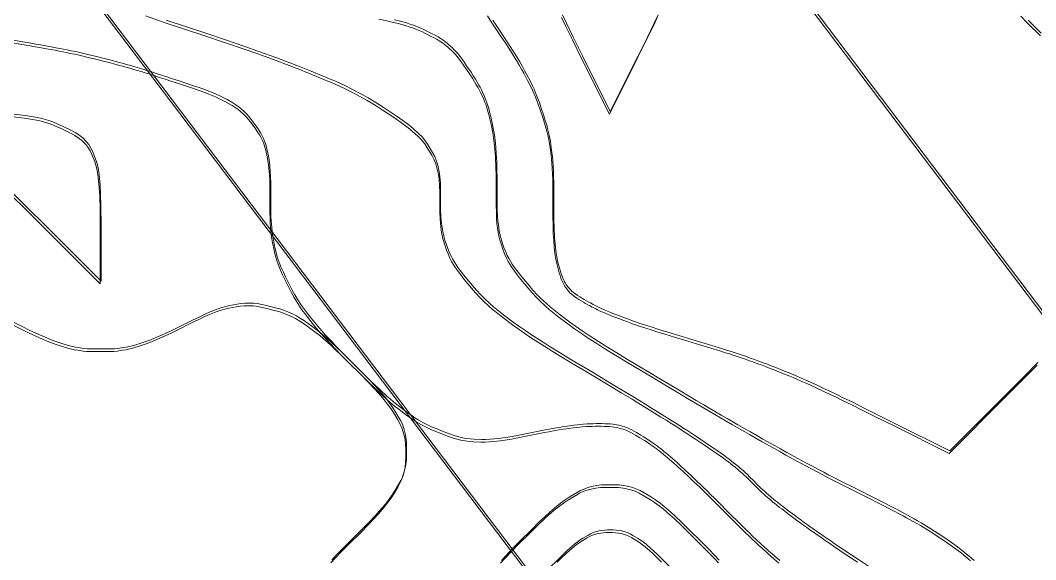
# Model space of a CAD drawing. Header units: metres. Extents: x -1097 to 1588, y -673 to 884.
# Drawn here: x 542.5 to 721.9, y 620.2 to 715.5 of the extents above; entities that cross this region are included whole.
import ezdxf

# ---------------------------------------------------------------- set-up
doc = ezdxf.new("R2010")
doc.units = ezdxf.units.M
doc.layers.add('TERRENO', color=188, linetype='Continuous', lineweight=0, plot=False)
doc.layers.add('VISTA LEJOS', color=7, linetype='Continuous', lineweight=0, plot=False)

msp = doc.modelspace()

# ---------------------------------------------------------------- linework, layer by layer
at = {"layer": 'TERRENO'}
for points in [[(564.58, 716.28), (568.07, 715.1), (575.06, 712.77), (578.55, 711.6), (582.01, 710.42), (584.28, 709.62), (587.65, 708.41), (589.49, 707.73), (591.65, 706.9), (593.41, 706.19), (596.52, 704.89), (598.1, 704.21), (599.75, 703.46), (600.9, 702.89), (602.71, 701.94), (603.78, 701.35), (605.16, 700.51), (606.4, 699.71), (608.73, 698.16), (609.88, 697.36), (611.01, 696.53), (611.73, 695.93), (612.76, 694.98), (613.31, 694.42), (613.92, 693.67), (614.38, 692.99), (615.15, 691.69), (615.53, 690.98), (615.87, 690.14), (616.08, 689.46), (616.34, 688.25), (616.45, 687.46), (616.54, 686.27), (616.57, 685.1), (616.57, 682.77), (616.58, 681.6), (616.63, 680.42), (616.69, 679.62), (616.84, 678.41), (616.95, 677.73), (617.14, 676.9), (617.35, 676.18), (617.78, 674.89), (618.04, 674.21), (618.37, 673.46), (618.68, 672.89), (619.25, 671.94), (619.65, 671.35), (620.28, 670.51), (620.92, 669.71), (622.21, 668.16), (622.9, 667.36), (623.67, 666.53), (624.26, 665.93), (625.27, 664.98), (625.91, 664.41), (626.82, 663.67), (627.7, 662.98), (629.43, 661.69), (630.41, 660.98), (631.61, 660.14), (632.63, 659.46), (634.5, 658.25), (635.77, 657.45), (637.69, 656.27), (639.62, 655.1), (643.51, 652.77), (645.45, 651.61), (647.38, 650.44), (648.66, 649.67), (650.56, 648.52), (651.6, 647.88), (652.84, 647.12), (653.86, 646.5), (655.67, 645.37), (656.6, 644.8), (657.58, 644.18), (658.28, 643.74), (659.41, 643.02), (660.08, 642.58), (660.97, 642), (661.79, 641.45), (663.34, 640.42), (664.12, 639.9), (664.9, 639.37), (665.42, 639.01), (666.2, 638.46), (666.63, 638.15), (667.15, 637.77), (667.58, 637.44), (668.36, 636.83), (668.76, 636.51), (669.19, 636.16), (669.51, 635.89), (670.03, 635.43), (670.34, 635.13), (670.77, 634.72), (671.18, 634.32), (671.96, 633.55), (672.35, 633.15), (672.77, 632.75), (673.06, 632.47), (673.52, 632.04), (673.79, 631.79), (674.14, 631.47), (674.46, 631.2), (675.07, 630.68), (675.4, 630.4), (675.78, 630.08), (676.09, 629.83), (676.64, 629.4), (677, 629.12), (677.53, 628.72), (678.05, 628.32), (679.09, 627.55), (679.63, 627.14), (680.21, 626.71), (680.65, 626.39), (681.37, 625.88), (681.81, 625.56), (682.43, 625.13), (683.01, 624.72), (684.13, 623.95), (684.76, 623.51), (685.51, 623), (686.15, 622.56), (687.3, 621.79), (688.07, 621.27), (689.24, 620.49), (690.4, 619.71)], [(625.02, 716.28), (625.79, 715.1), (627.34, 712.77), (628.12, 711.6), (628.89, 710.42), (629.39, 709.62), (630.14, 708.41), (630.55, 707.73), (631.03, 706.9), (631.42, 706.19), (632.11, 704.89), (632.46, 704.21), (632.83, 703.46), (633.08, 702.89), (633.49, 701.94), (633.72, 701.35), (634.03, 700.51), (634.31, 699.71), (634.83, 698.16), (635.08, 697.36), (635.33, 696.53), (635.49, 695.93), (635.72, 694.98), (635.84, 694.42), (635.98, 693.67), (636.08, 692.99), (636.25, 691.69), (636.34, 690.98), (636.41, 690.14), (636.46, 689.46), (636.52, 688.25), (636.54, 687.46), (636.56, 686.27), (636.57, 685.1), (636.57, 682.77), (636.57, 681.61), (636.58, 680.45), (636.59, 679.68), (636.62, 678.54), (636.64, 677.91), (636.68, 677.17), (636.72, 676.56), (636.81, 675.47), (636.86, 674.91), (636.93, 674.33), (636.99, 673.91), (637.1, 673.23), (637.18, 672.83), (637.31, 672.29), (637.44, 671.8), (637.7, 670.87), (637.83, 670.4), (637.99, 669.94), (638.11, 669.63), (638.31, 669.16), (638.44, 668.9), (638.62, 668.59), (638.79, 668.33), (639.14, 667.86), (639.33, 667.62), (639.57, 667.36), (639.78, 667.17), (640.15, 666.86), (640.41, 666.67), (640.79, 666.41), (641.18, 666.17), (641.96, 665.7), (642.35, 665.47), (642.76, 665.23), (643.06, 665.07), (643.52, 664.82), (643.79, 664.67), (644.14, 664.49), (644.46, 664.34), (645.07, 664.05), (645.4, 663.9), (645.78, 663.73), (646.09, 663.6), (646.64, 663.38), (647, 663.23), (647.53, 663.03), (648.05, 662.83), (649.08, 662.44), (649.63, 662.24), (650.21, 662.03), (650.65, 661.87), (651.37, 661.62), (651.81, 661.47), (652.43, 661.27), (653, 661.08), (654.13, 660.72), (654.76, 660.51), (655.51, 660.28), (656.15, 660.08), (657.3, 659.72), (658.07, 659.49), (659.24, 659.14), (660.4, 658.79), (662.73, 658.09), (663.9, 657.73), (665.09, 657.37), (665.88, 657.13), (667.09, 656.75), (667.77, 656.53), (668.61, 656.25), (669.32, 656.02), (670.61, 655.58), (671.3, 655.34), (672.05, 655.08), (672.61, 654.87), (673.56, 654.52), (674.16, 654.29), (674.99, 653.96), (675.79, 653.65), (677.34, 653.03), (678.15, 652.7), (679.01, 652.34), (679.65, 652.07), (680.69, 651.62), (681.32, 651.34), (682.18, 650.95), (682.99, 650.58), (684.54, 649.85), (685.45, 649.43), (686.6, 648.87), (687.62, 648.38), (689.52, 647.45), (690.98, 646.72), (693.45, 645.49), (696.74, 643.85), (706.57, 638.94), (706.57, 638.94), (716.4, 648.77), (719.67, 652.05), (722.12, 654.53)], [(638.12, 715.99), (638.81, 714.53), (640.02, 712.05), (641.65, 708.77), (646.57, 698.94), (646.57, 698.94), (651.48, 708.77), (653.11, 712.05), (654.32, 714.53), (655.01, 715.99)], [(722.73, 712.77), (720.4, 715.1), (719.23, 716.27)], [(605.83, 715.69), (606.98, 715.46), (607.62, 715.33), (608.38, 715.15), (609, 714.99), (610.13, 714.69), (610.71, 714.52), (611.32, 714.33), (611.77, 714.17), (612.49, 713.9), (612.92, 713.72), (613.51, 713.46), (614.05, 713.2), (615.08, 712.68), (615.61, 712.41), (616.13, 712.12), (616.49, 711.9), (617.04, 711.54), (617.35, 711.32), (617.73, 711.01), (618.06, 710.72), (618.67, 710.16), (618.99, 709.84), (619.34, 709.46), (619.62, 709.15), (620.08, 708.57), (620.37, 708.18), (620.78, 707.6), (621.18, 707.02), (621.95, 705.85), (622.34, 705.26), (622.73, 704.66), (622.98, 704.24), (623.35, 703.59), (623.56, 703.22), (623.8, 702.74), (623.99, 702.33), (624.34, 701.55), (624.51, 701.13), (624.7, 700.66), (624.83, 700.28), (625.03, 699.63), (625.15, 699.22), (625.3, 698.61), (625.44, 698.02), (625.7, 696.85), (625.82, 696.25), (625.95, 695.6), (626.03, 695.13), (626.14, 694.35), (626.2, 693.87), (626.27, 693.23), (626.32, 692.62), (626.41, 691.45), (626.45, 690.81), (626.49, 690.03), (626.51, 689.38), (626.54, 688.21), (626.55, 687.44), (626.56, 686.27), (626.57, 685.1), (626.57, 682.77), (626.58, 681.6), (626.63, 680.42), (626.69, 679.62), (626.84, 678.41), (626.95, 677.73), (627.14, 676.9), (627.35, 676.18), (627.78, 674.89), (628.04, 674.21), (628.37, 673.46), (628.68, 672.89), (629.25, 671.94), (629.65, 671.35), (630.28, 670.51), (630.92, 669.71), (632.21, 668.16), (632.9, 667.36), (633.67, 666.53), (634.26, 665.93), (635.27, 664.98), (635.91, 664.41), (636.82, 663.67), (637.7, 662.98), (639.43, 661.69), (640.41, 660.98), (641.61, 660.14), (642.63, 659.46), (644.5, 658.25), (645.77, 657.45), (647.69, 656.27), (649.62, 655.1), (653.51, 652.77), (655.46, 651.6), (657.4, 650.44), (658.71, 649.66), (660.67, 648.49), (661.76, 647.84), (663.07, 647.07), (664.17, 646.42), (666.16, 645.25), (667.19, 644.65), (668.31, 644), (669.13, 643.52), (670.48, 642.75), (671.32, 642.27), (672.46, 641.62), (673.53, 641.02), (675.6, 639.85), (676.66, 639.26), (677.74, 638.66), (678.5, 638.24), (679.68, 637.59), (680.37, 637.22), (681.25, 636.74), (682.03, 636.32), (683.5, 635.55), (684.3, 635.13), (685.21, 634.65), (685.93, 634.28), (687.2, 633.63), (688.02, 633.21), (689.22, 632.61), (690.4, 632.02), (692.73, 630.85), (693.9, 630.27), (695.07, 629.68), (695.84, 629.28), (697.01, 628.67), (697.66, 628.33), (698.44, 627.91), (699.08, 627.56), (700.25, 626.91), (700.86, 626.57), (701.5, 626.2), (701.98, 625.91), (702.76, 625.44), (703.23, 625.14), (703.88, 624.72), (704.48, 624.32), (705.65, 623.55), (706.24, 623.15), (706.85, 622.73), (707.26, 622.43), (707.91, 621.96), (708.29, 621.67), (708.76, 621.3), (709.18, 620.96), (709.96, 620.31), (710.37, 619.96)], [(540.4, 711.63), (542.73, 711.24), (543.9, 711.05), (545.08, 710.84), (545.88, 710.71), (547.09, 710.49), (547.77, 710.36), (548.61, 710.21), (549.32, 710.07), (550.61, 709.81), (551.29, 709.67), (552.04, 709.51), (552.61, 709.39), (553.56, 709.17), (554.16, 709.03), (554.99, 708.83), (555.79, 708.63), (557.34, 708.24), (558.14, 708.04), (558.97, 707.83), (559.57, 707.67), (560.52, 707.41), (561.09, 707.25), (561.84, 707.03), (562.52, 706.83), (563.81, 706.44), (564.52, 706.23), (565.36, 705.97), (566.04, 705.75), (567.25, 705.36), (568.05, 705.1), (569.23, 704.71), (570.4, 704.33), (572.73, 703.55), (573.89, 703.15), (575.05, 702.74), (575.8, 702.45), (576.93, 701.99), (577.54, 701.71), (578.26, 701.36), (578.85, 701.04), (579.88, 700.43), (580.41, 700.11), (580.96, 699.72), (581.34, 699.41), (581.95, 698.86), (582.3, 698.51), (582.76, 697.98), (583.18, 697.46), (583.95, 696.42), (584.34, 695.88), (584.71, 695.29), (584.95, 694.86), (585.3, 694.14), (585.48, 693.69), (585.68, 693.08), (585.84, 692.5), (586.09, 691.38), (586.22, 690.75), (586.33, 689.99), (586.4, 689.35), (586.49, 688.2), (586.53, 687.43), (586.56, 686.27), (586.57, 685.1), (586.57, 682.77), (586.57, 681.6), (586.6, 680.42), (586.64, 679.62), (586.73, 678.41), (586.8, 677.73), (586.91, 676.9), (587.04, 676.18), (587.29, 674.89), (587.45, 674.21), (587.65, 673.46), (587.83, 672.89), (588.18, 671.94), (588.42, 671.35), (588.79, 670.51), (589.18, 669.71), (589.95, 668.16), (590.37, 667.36), (590.83, 666.53), (591.18, 665.93), (591.79, 664.98), (592.17, 664.41), (592.72, 663.67), (593.25, 662.98), (594.28, 661.69), (594.87, 660.98), (595.59, 660.14), (596.2, 659.46), (597.33, 658.25), (598.09, 657.45), (599.24, 656.27), (600.4, 655.1), (602.73, 652.77), (603.9, 651.61), (605.08, 650.46), (605.88, 649.71), (607.09, 648.61), (607.77, 648.01), (608.61, 647.31), (609.32, 646.75), (610.61, 645.76), (611.3, 645.27), (612.04, 644.76), (612.61, 644.41), (613.56, 643.88), (614.16, 643.57), (614.99, 643.18), (615.79, 642.85), (617.34, 642.23), (618.14, 641.92), (618.98, 641.64), (619.57, 641.47), (620.52, 641.25), (621.09, 641.14), (621.84, 641.05), (622.52, 641), (623.81, 640.95), (624.52, 640.94), (625.36, 640.97), (626.04, 641.03), (627.25, 641.17), (628.05, 641.28), (629.23, 641.48), (630.4, 641.7), (632.73, 642.17), (633.9, 642.4), (635.06, 642.62), (635.83, 642.77), (636.98, 642.98), (637.62, 643.09), (638.38, 643.21), (639, 643.3), (640.13, 643.45), (640.71, 643.53), (641.32, 643.6), (641.77, 643.64), (642.49, 643.69), (642.92, 643.71), (643.51, 643.73), (644.05, 643.74), (645.08, 643.74), (645.61, 643.73), (646.13, 643.71), (646.49, 643.69), (647.04, 643.64), (647.35, 643.6), (647.73, 643.53), (648.06, 643.45), (648.67, 643.3), (648.99, 643.21), (649.34, 643.09), (649.62, 642.98), (650.08, 642.77), (650.37, 642.62), (650.78, 642.4), (651.18, 642.17), (651.96, 641.7), (652.35, 641.46), (652.75, 641.21), (653.03, 641.04), (653.46, 640.75), (653.71, 640.59), (654.03, 640.37), (654.31, 640.17), (654.83, 639.79), (655.1, 639.58), (655.42, 639.33), (655.67, 639.14), (656.1, 638.78), (656.38, 638.55), (656.78, 638.21), (657.18, 637.87), (657.96, 637.2), (658.36, 636.85), (658.79, 636.46), (659.11, 636.18), (659.63, 635.71), (659.94, 635.42), (660.37, 635.01), (660.78, 634.63), (661.56, 633.88), (661.99, 633.47), (662.51, 632.97), (662.94, 632.54), (663.72, 631.78), (664.23, 631.26), (665.01, 630.49), (665.79, 629.71), (667.34, 628.16), (668.12, 627.38), (668.91, 626.6), (669.43, 626.08), (670.22, 625.31), (670.67, 624.87), (671.2, 624.36), (671.66, 623.92), (672.48, 623.15), (672.91, 622.74), (673.37, 622.31), (673.72, 621.99), (674.29, 621.48), (674.65, 621.16), (675.15, 620.73), (675.61, 620.32), (676.52, 619.55)], [(541.13, 698.47), (543.2, 698.21), (544.26, 698.05), (545.35, 697.85), (546.12, 697.67), (547.33, 697.32), (548.04, 697.08), (548.96, 696.71), (549.79, 696.33), (551.34, 695.55), (552.11, 695.13), (552.86, 694.64), (553.34, 694.24), (554.03, 693.55), (554.4, 693.1), (554.8, 692.44), (555.11, 691.79), (555.62, 690.49), (555.87, 689.71), (556.1, 688.67), (556.24, 687.72), (556.41, 685.91), (556.49, 684.49), (556.55, 682.04), (556.56, 678.77), (556.56, 668.94), (546.73, 678.77), (543.45, 682.04), (540.97, 684.49)], [(597.33, 619.62), (598.09, 620.42), (599.24, 621.6), (600.4, 622.77), (602.73, 625.1), (603.88, 626.27), (605.01, 627.45), (605.73, 628.25), (606.76, 629.46), (607.31, 630.14), (607.92, 630.98), (608.38, 631.69), (609.15, 632.98), (609.53, 633.67), (609.87, 634.41), (610.08, 634.98), (610.34, 635.93), (610.45, 636.53), (610.54, 637.36), (610.57, 638.16), (610.57, 639.71), (610.54, 640.51), (610.45, 641.35), (610.34, 641.94), (610.08, 642.89), (609.87, 643.46), (609.53, 644.21), (609.15, 644.89), (608.38, 646.18), (607.92, 646.89), (607.31, 647.73), (606.76, 648.41), (605.73, 649.62), (605.01, 650.42), (603.88, 651.6), (602.73, 652.77), (600.4, 655.1), (599.23, 656.26), (598.05, 657.4), (597.25, 658.14), (596.04, 659.22), (595.36, 659.8), (594.52, 660.46), (593.81, 660.98), (592.52, 661.89), (591.84, 662.34), (591.09, 662.79), (590.52, 663.08), (589.57, 663.51), (588.97, 663.75), (588.14, 664.02), (587.34, 664.24), (585.79, 664.63), (584.99, 664.81), (584.16, 664.95), (583.56, 665.01), (582.61, 665.06), (582.04, 665.05), (581.29, 664.98), (580.61, 664.87), (579.32, 664.61), (578.61, 664.44), (577.77, 664.19), (577.09, 663.95), (575.88, 663.48), (575.08, 663.14), (573.9, 662.59), (572.73, 662.02), (570.4, 660.85), (569.23, 660.28), (568.05, 659.72), (567.25, 659.36), (566.04, 658.84), (565.36, 658.56), (564.52, 658.26), (563.81, 658.03), (562.52, 657.64), (561.84, 657.45), (561.09, 657.28), (560.52, 657.18), (559.57, 657.05), (558.97, 656.99), (558.14, 656.95), (557.34, 656.94), (555.79, 656.94), (554.99, 656.95), (554.16, 656.99), (553.56, 657.05), (552.61, 657.18), (552.04, 657.28), (551.29, 657.45), (550.61, 657.64), (549.32, 658.03), (548.61, 658.26), (547.77, 658.56), (547.09, 658.84), (545.88, 659.36), (545.08, 659.72), (543.9, 660.28), (542.73, 660.85), (540.4, 662.02)], [(627.33, 619.54), (628.09, 620.38), (629.24, 621.59), (630.4, 622.77), (632.73, 625.1), (633.9, 626.25), (635.08, 627.38), (635.88, 628.1), (637.09, 629.13), (637.77, 629.68), (638.61, 630.29), (639.32, 630.75), (640.61, 631.52), (641.3, 631.9), (642.04, 632.24), (642.61, 632.45), (643.56, 632.71), (644.16, 632.82), (644.99, 632.91), (645.79, 632.94), (647.34, 632.94), (648.14, 632.91), (648.98, 632.82), (649.57, 632.71), (650.52, 632.45), (651.09, 632.24), (651.84, 631.9), (652.52, 631.52), (653.81, 630.75), (654.52, 630.29), (655.36, 629.68), (656.04, 629.13), (657.25, 628.1), (658.05, 627.38), (659.23, 626.25), (660.4, 625.1), (662.73, 622.77), (663.89, 621.6), (665.05, 620.42), (665.81, 619.62)], [(637.34, 619.71), (638.12, 620.48), (638.91, 621.23), (639.44, 621.71), (640.25, 622.4), (640.7, 622.77), (641.26, 623.17), (641.73, 623.48), (642.6, 623.99), (643.05, 624.24), (643.55, 624.47), (643.93, 624.61), (644.56, 624.78), (644.96, 624.86), (645.52, 624.92), (646.05, 624.94), (647.08, 624.94), (647.62, 624.92), (648.17, 624.86), (648.57, 624.78), (649.2, 624.61), (649.58, 624.47), (650.08, 624.24), (650.53, 623.99), (651.4, 623.48), (651.87, 623.17), (652.43, 622.77), (652.88, 622.4), (653.69, 621.71), (654.22, 621.23), (655.01, 620.48), (655.79, 619.71)]]:
    msp.add_lwpolyline(points, dxfattribs=at)
at = {"layer": 'VISTA LEJOS'}
for points in [[(603.72, 821.29), (820.17, 535.21)], [(820.17, 535.21), (603.72, 821.29)], [(603.87, 821.76), (820.32, 535.68)], [(820.32, 535.68), (603.87, 821.76)], [(721.76, 500.01), (524.08, 761.23)], [(524.08, 761.23), (721.76, 500.01)], [(721.61, 499.54), (523.93, 760.76)], [(523.93, 760.76), (721.61, 499.54)], [(564.58, 716.28), (568.07, 715.1), (575.06, 712.77), (578.55, 711.6), (582.01, 710.42), (584.28, 709.62), (587.65, 708.41), (589.49, 707.73), (591.65, 706.9), (593.41, 706.19), (596.52, 704.89), (598.1, 704.21), (599.75, 703.46), (600.9, 702.89), (602.71, 701.94), (603.78, 701.35), (605.16, 700.51), (606.4, 699.71), (608.73, 698.16), (609.88, 697.36), (611.01, 696.53), (611.73, 695.93), (612.76, 694.98), (613.31, 694.42), (613.92, 693.67), (614.38, 692.99), (615.15, 691.69), (615.53, 690.98), (615.87, 690.14), (616.08, 689.46), (616.34, 688.25), (616.45, 687.46), (616.54, 686.27), (616.57, 685.1), (616.57, 682.77), (616.58, 681.6), (616.63, 680.42), (616.69, 679.62), (616.84, 678.41), (616.95, 677.73), (617.14, 676.9), (617.35, 676.18), (617.78, 674.89), (618.04, 674.21), (618.37, 673.46), (618.68, 672.89), (619.25, 671.94), (619.65, 671.35), (620.28, 670.51), (620.92, 669.71), (622.21, 668.16), (622.9, 667.36), (623.67, 666.53), (624.26, 665.93), (625.27, 664.98), (625.91, 664.41), (626.82, 663.67), (627.7, 662.98), (629.43, 661.69), (630.41, 660.98), (631.61, 660.14), (632.63, 659.46), (634.5, 658.25), (635.77, 657.45), (637.69, 656.27), (639.62, 655.1), (643.51, 652.77), (645.45, 651.61), (647.38, 650.44), (648.66, 649.67), (650.56, 648.52), (651.6, 647.88), (652.84, 647.12), (653.86, 646.5), (655.67, 645.37), (656.6, 644.8), (657.58, 644.18), (658.28, 643.74), (659.41, 643.02), (660.08, 642.58), (660.97, 642), (661.79, 641.45), (663.34, 640.42), (664.12, 639.9), (664.9, 639.37), (665.42, 639.01), (666.2, 638.46), (666.63, 638.15), (667.15, 637.77), (667.58, 637.44), (668.36, 636.83), (668.76, 636.51), (669.19, 636.16), (669.51, 635.89), (670.03, 635.43), (670.34, 635.13), (670.77, 634.72), (671.18, 634.32), (671.96, 633.55), (672.35, 633.15), (672.77, 632.75), (673.06, 632.47), (673.52, 632.04), (673.79, 631.79), (674.14, 631.47), (674.46, 631.2), (675.07, 630.68), (675.4, 630.4), (675.78, 630.08), (676.09, 629.83), (676.64, 629.4), (677, 629.12), (677.53, 628.72), (678.05, 628.32), (679.09, 627.55), (679.63, 627.14), (680.21, 626.71), (680.65, 626.39), (681.37, 625.88), (681.81, 625.56), (682.43, 625.13), (683.01, 624.72), (684.13, 623.95), (684.76, 623.51), (685.51, 623), (686.15, 622.56), (687.3, 621.79), (688.07, 621.27), (689.24, 620.49), (690.4, 619.71)], [(625.02, 716.28), (625.79, 715.1), (627.34, 712.77), (628.12, 711.6), (628.89, 710.42), (629.39, 709.62), (630.14, 708.41), (630.55, 707.73), (631.03, 706.9), (631.42, 706.19), (632.11, 704.89), (632.46, 704.21), (632.83, 703.46), (633.08, 702.89), (633.49, 701.94), (633.72, 701.35), (634.03, 700.51), (634.31, 699.71), (634.83, 698.16), (635.08, 697.36), (635.33, 696.53), (635.49, 695.93), (635.72, 694.98), (635.84, 694.42), (635.98, 693.67), (636.08, 692.99), (636.25, 691.69), (636.34, 690.98), (636.41, 690.14), (636.46, 689.46), (636.52, 688.25), (636.54, 687.46), (636.56, 686.27), (636.57, 685.1), (636.57, 682.77), (636.57, 681.61), (636.58, 680.45), (636.59, 679.68), (636.62, 678.54), (636.64, 677.91), (636.68, 677.17), (636.72, 676.56), (636.81, 675.47), (636.86, 674.91), (636.93, 674.33), (636.99, 673.91), (637.1, 673.23), (637.18, 672.83), (637.31, 672.29), (637.44, 671.8), (637.7, 670.87), (637.83, 670.4), (637.99, 669.94), (638.11, 669.63), (638.31, 669.16), (638.44, 668.9), (638.62, 668.59), (638.79, 668.33), (639.14, 667.86), (639.33, 667.62), (639.57, 667.36), (639.78, 667.17), (640.15, 666.86), (640.41, 666.67), (640.79, 666.41), (641.18, 666.17), (641.96, 665.7), (642.35, 665.47), (642.76, 665.23), (643.06, 665.07), (643.52, 664.82), (643.79, 664.67), (644.14, 664.49), (644.46, 664.34), (645.07, 664.05), (645.4, 663.9), (645.78, 663.73), (646.09, 663.6), (646.64, 663.38), (647, 663.23), (647.53, 663.03), (648.05, 662.83), (649.08, 662.44), (649.63, 662.24), (650.21, 662.03), (650.65, 661.87), (651.37, 661.62), (651.81, 661.47), (652.43, 661.27), (653, 661.08), (654.13, 660.72), (654.76, 660.51), (655.51, 660.28), (656.15, 660.08), (657.3, 659.72), (658.07, 659.49), (659.24, 659.14), (660.4, 658.79), (662.73, 658.09), (663.9, 657.73), (665.09, 657.37), (665.88, 657.13), (667.09, 656.75), (667.77, 656.53), (668.61, 656.25), (669.32, 656.02), (670.61, 655.58), (671.3, 655.34), (672.05, 655.08), (672.61, 654.87), (673.56, 654.52), (674.16, 654.29), (674.99, 653.96), (675.79, 653.65), (677.34, 653.03), (678.15, 652.7), (679.01, 652.34), (679.65, 652.07), (680.69, 651.62), (681.32, 651.34), (682.18, 650.95), (682.99, 650.58), (684.54, 649.85), (685.45, 649.43), (686.6, 648.87), (687.62, 648.38), (689.52, 647.45), (690.98, 646.72), (693.45, 645.49), (696.74, 643.85), (706.57, 638.94), (706.57, 638.94), (716.4, 648.77), (719.67, 652.05), (722.12, 654.53)], [(638.12, 715.99), (638.81, 714.53), (640.02, 712.05), (641.65, 708.77), (646.57, 698.94), (646.57, 698.94), (651.48, 708.77), (653.11, 712.05), (654.32, 714.53), (655.01, 715.99)], [(638.27, 716.46), (638.96, 715), (640.17, 712.52), (641.8, 709.24), (646.72, 699.41), (646.72, 699.41), (651.63, 709.24), (653.26, 712.52), (654.47, 715), (655.17, 716.46)], [(722.73, 712.77), (720.4, 715.1), (719.23, 716.27)], [(568.22, 715.57), (575.22, 713.24), (578.7, 712.07), (582.16, 710.89), (584.43, 710.09), (587.8, 708.88), (589.64, 708.2), (591.8, 707.37), (593.56, 706.66), (596.67, 705.36), (598.26, 704.68), (599.9, 703.93), (601.05, 703.36), (602.86, 702.41), (603.93, 701.82), (605.31, 700.98), (606.55, 700.18), (608.88, 698.63), (610.03, 697.83), (611.16, 697), (611.88, 696.4), (612.91, 695.45), (613.46, 694.89), (614.07, 694.14), (614.53, 693.45), (615.31, 692.16), (615.68, 691.45), (616.03, 690.61), (616.23, 689.93), (616.49, 688.72), (616.6, 687.93), (616.69, 686.74), (616.72, 685.57), (616.72, 683.24), (616.73, 682.07), (616.78, 680.89), (616.84, 680.09), (616.99, 678.88), (617.1, 678.2), (617.29, 677.36), (617.5, 676.65), (617.93, 675.36), (618.19, 674.68), (618.52, 673.93), (618.83, 673.36), (619.4, 672.41), (619.8, 671.82), (620.43, 670.98), (621.07, 670.18), (622.36, 668.63), (623.05, 667.83), (623.82, 667), (624.41, 666.4), (625.42, 665.45), (626.06, 664.88), (626.97, 664.14), (627.85, 663.45), (629.58, 662.16), (630.56, 661.45), (631.76, 660.61), (632.78, 659.93), (634.65, 658.72), (635.92, 657.92), (637.84, 656.74), (639.77, 655.57), (643.66, 653.24), (645.6, 652.07), (647.53, 650.91), (648.81, 650.14), (650.71, 648.99), (651.75, 648.35), (652.99, 647.59), (654.01, 646.97), (655.82, 645.84), (656.76, 645.26), (657.73, 644.65), (658.44, 644.21), (659.56, 643.49), (660.23, 643.05), (661.12, 642.46), (661.94, 641.92), (663.5, 640.89), (664.27, 640.37), (665.05, 639.84), (665.57, 639.48), (666.35, 638.93), (666.78, 638.62), (667.3, 638.24), (667.73, 637.91), (668.51, 637.3), (668.91, 636.98), (669.34, 636.63), (669.66, 636.36), (670.18, 635.9), (670.49, 635.6), (670.93, 635.19), (671.33, 634.79), (672.11, 634.02), (672.5, 633.62), (672.92, 633.22), (673.21, 632.94), (673.67, 632.51), (673.94, 632.26), (674.3, 631.94), (674.62, 631.66), (675.22, 631.15), (675.55, 630.87), (675.93, 630.55), (676.24, 630.3), (676.79, 629.87), (677.15, 629.59), (677.68, 629.19), (678.2, 628.79), (679.24, 628.02), (679.78, 627.61), (680.36, 627.18), (680.8, 626.86), (681.52, 626.35), (681.96, 626.03), (682.58, 625.6), (683.16, 625.19), (684.28, 624.42), (684.91, 623.98), (685.67, 623.47), (686.3, 623.03), (687.45, 622.26), (688.23, 621.74), (689.39, 620.96), (690.55, 620.18), (692.88, 618.63)], [(605.83, 715.69), (606.98, 715.46), (607.62, 715.33), (608.38, 715.15), (609, 714.99), (610.13, 714.69), (610.71, 714.52), (611.32, 714.33), (611.77, 714.17), (612.49, 713.9), (612.92, 713.72), (613.51, 713.46), (614.05, 713.2), (615.08, 712.68), (615.61, 712.41), (616.13, 712.12), (616.49, 711.9), (617.04, 711.54), (617.35, 711.32), (617.73, 711.01), (618.06, 710.72), (618.67, 710.16), (618.99, 709.84), (619.34, 709.46), (619.62, 709.15), (620.08, 708.57), (620.37, 708.18), (620.78, 707.6), (621.18, 707.02), (621.95, 705.85), (622.34, 705.26), (622.73, 704.66), (622.98, 704.24), (623.35, 703.59), (623.56, 703.22), (623.8, 702.74), (623.99, 702.33), (624.34, 701.55), (624.51, 701.13), (624.7, 700.66), (624.83, 700.28), (625.03, 699.63), (625.15, 699.22), (625.3, 698.61), (625.44, 698.02), (625.7, 696.85), (625.82, 696.25), (625.95, 695.6), (626.03, 695.13), (626.14, 694.35), (626.2, 693.87), (626.27, 693.23), (626.32, 692.62), (626.41, 691.45), (626.45, 690.81), (626.49, 690.03), (626.51, 689.38), (626.54, 688.21), (626.55, 687.44), (626.56, 686.27), (626.57, 685.1), (626.57, 682.77), (626.58, 681.6), (626.63, 680.42), (626.69, 679.62), (626.84, 678.41), (626.95, 677.73), (627.14, 676.9), (627.35, 676.18), (627.78, 674.89), (628.04, 674.21), (628.37, 673.46), (628.68, 672.89), (629.25, 671.94), (629.65, 671.35), (630.28, 670.51), (630.92, 669.71), (632.21, 668.16), (632.9, 667.36), (633.67, 666.53), (634.26, 665.93), (635.27, 664.98), (635.91, 664.41), (636.82, 663.67), (637.7, 662.98), (639.43, 661.69), (640.41, 660.98), (641.61, 660.14), (642.63, 659.46), (644.5, 658.25), (645.77, 657.45), (647.69, 656.27), (649.62, 655.1), (653.51, 652.77), (655.46, 651.6), (657.4, 650.44), (658.71, 649.66), (660.67, 648.49), (661.76, 647.84), (663.07, 647.07), (664.17, 646.42), (666.16, 645.25), (667.19, 644.65), (668.31, 644), (669.13, 643.52), (670.48, 642.75), (671.32, 642.27), (672.46, 641.62), (673.53, 641.02), (675.6, 639.85), (676.66, 639.26), (677.74, 638.66), (678.5, 638.24), (679.68, 637.59), (680.37, 637.22), (681.25, 636.74), (682.03, 636.32), (683.5, 635.55), (684.3, 635.13), (685.21, 634.65), (685.93, 634.28), (687.2, 633.63), (688.02, 633.21), (689.22, 632.61), (690.4, 632.02), (692.73, 630.85), (693.9, 630.27), (695.07, 629.68), (695.84, 629.28), (697.01, 628.67), (697.66, 628.33), (698.44, 627.91), (699.08, 627.56), (700.25, 626.91), (700.86, 626.57), (701.5, 626.2), (701.98, 625.91), (702.76, 625.44), (703.23, 625.14), (703.88, 624.72), (704.48, 624.32), (705.65, 623.55), (706.24, 623.15), (706.85, 622.73), (707.26, 622.43), (707.91, 621.96), (708.29, 621.67), (708.76, 621.3), (709.18, 620.96), (709.96, 620.31), (710.37, 619.96)], [(608.53, 715.62), (609.15, 715.46), (610.28, 715.16), (610.86, 714.99), (611.47, 714.8), (611.92, 714.64), (612.64, 714.37), (613.07, 714.19), (613.66, 713.93), (614.2, 713.67), (615.24, 713.15), (615.76, 712.88), (616.28, 712.58), (616.64, 712.37), (617.19, 712.01), (617.5, 711.78), (617.88, 711.48), (618.21, 711.19), (618.82, 710.63), (619.14, 710.31), (619.49, 709.93), (619.77, 709.62), (620.23, 709.04), (620.52, 708.65), (620.93, 708.07), (621.33, 707.49), (622.11, 706.32), (622.49, 705.73), (622.88, 705.13), (623.13, 704.71), (623.5, 704.06), (623.71, 703.69), (623.95, 703.21), (624.14, 702.8), (624.49, 702.02), (624.67, 701.6), (624.85, 701.13), (624.98, 700.75), (625.18, 700.1), (625.3, 699.69), (625.45, 699.08), (625.59, 698.49), (625.85, 697.32), (625.97, 696.72), (626.1, 696.07), (626.18, 695.6), (626.29, 694.82), (626.36, 694.34), (626.42, 693.69), (626.47, 693.09), (626.56, 691.92), (626.6, 691.28), (626.64, 690.5), (626.66, 689.85), (626.69, 688.68), (626.7, 687.91), (626.71, 686.74), (626.72, 685.57), (626.72, 683.24), (626.73, 682.07), (626.78, 680.89), (626.84, 680.09), (626.99, 678.88), (627.1, 678.2), (627.29, 677.36), (627.5, 676.65), (627.93, 675.36), (628.19, 674.68), (628.52, 673.93), (628.83, 673.36), (629.4, 672.41), (629.8, 671.82), (630.43, 670.98), (631.07, 670.18), (632.36, 668.63), (633.05, 667.83), (633.82, 667), (634.41, 666.4), (635.42, 665.45), (636.06, 664.88), (636.97, 664.14), (637.85, 663.45), (639.58, 662.16), (640.56, 661.45), (641.76, 660.61), (642.78, 659.93), (644.65, 658.72), (645.92, 657.92), (647.84, 656.74), (649.77, 655.57), (653.66, 653.24), (655.61, 652.07), (657.56, 650.91), (658.86, 650.13), (660.82, 648.96), (661.91, 648.31), (663.22, 647.54), (664.32, 646.89), (666.31, 645.72), (667.34, 645.12), (668.46, 644.47), (669.28, 643.99), (670.63, 643.22), (671.47, 642.74), (672.61, 642.09), (673.68, 641.49), (675.75, 640.32), (676.81, 639.73), (677.89, 639.13), (678.65, 638.71), (679.83, 638.06), (680.52, 637.69), (681.4, 637.21), (682.18, 636.79), (683.65, 636.02), (684.45, 635.6), (685.36, 635.12), (686.08, 634.75), (687.35, 634.1), (688.17, 633.68), (689.37, 633.08), (690.55, 632.49), (692.88, 631.32), (694.05, 630.74), (695.22, 630.15), (695.99, 629.75), (697.16, 629.14), (697.81, 628.8), (698.59, 628.38), (699.23, 628.03), (700.4, 627.38), (701.01, 627.04), (701.65, 626.67), (702.13, 626.38), (702.91, 625.91), (703.38, 625.61), (704.03, 625.19), (704.63, 624.79), (705.8, 624.02), (706.39, 623.62), (707, 623.2), (707.41, 622.9), (708.06, 622.43), (708.44, 622.14), (708.91, 621.77), (709.33, 621.43), (710.11, 620.78), (710.52, 620.43), (711, 620.01)], [(625.94, 715.57), (627.49, 713.24), (628.27, 712.07), (629.04, 710.89), (629.54, 710.09), (630.29, 708.88), (630.7, 708.2), (631.18, 707.37), (631.57, 706.66), (632.26, 705.36), (632.61, 704.68), (632.98, 703.93), (633.24, 703.36), (633.64, 702.41), (633.88, 701.82), (634.18, 700.98), (634.46, 700.18), (634.98, 698.63), (635.23, 697.83), (635.48, 697), (635.64, 696.4), (635.87, 695.45), (635.99, 694.89), (636.13, 694.14), (636.23, 693.45), (636.4, 692.16), (636.49, 691.45), (636.56, 690.61), (636.61, 689.93), (636.67, 688.72), (636.69, 687.93), (636.71, 686.74), (636.72, 685.57), (636.72, 683.24), (636.72, 682.08), (636.73, 680.92), (636.74, 680.15), (636.77, 679.01), (636.79, 678.38), (636.83, 677.64), (636.87, 677.03), (636.96, 675.94), (637.01, 675.38), (637.08, 674.8), (637.14, 674.38), (637.25, 673.7), (637.33, 673.3), (637.46, 672.76), (637.59, 672.27), (637.85, 671.34), (637.98, 670.87), (638.14, 670.41), (638.26, 670.1), (638.46, 669.63), (638.59, 669.37), (638.77, 669.06), (638.94, 668.8), (639.29, 668.33), (639.49, 668.09), (639.73, 667.83), (639.93, 667.64), (640.3, 667.33), (640.56, 667.14), (640.94, 666.88), (641.33, 666.64), (642.11, 666.17), (642.5, 665.94), (642.92, 665.7), (643.21, 665.54), (643.67, 665.28), (643.94, 665.14), (644.29, 664.96), (644.61, 664.81), (645.22, 664.52), (645.55, 664.37), (645.93, 664.2), (646.24, 664.07), (646.79, 663.85), (647.15, 663.7), (647.68, 663.5), (648.2, 663.3), (649.24, 662.91), (649.78, 662.71), (650.36, 662.5), (650.8, 662.34), (651.52, 662.09), (651.96, 661.94), (652.58, 661.74), (653.16, 661.55), (654.28, 661.18), (654.91, 660.98), (655.66, 660.75), (656.3, 660.55), (657.45, 660.19), (658.22, 659.96), (659.39, 659.61), (660.55, 659.26), (662.88, 658.56), (664.06, 658.2), (665.24, 657.84), (666.03, 657.6), (667.24, 657.22), (667.92, 657), (668.76, 656.72), (669.47, 656.49), (670.77, 656.05), (671.45, 655.81), (672.2, 655.55), (672.76, 655.34), (673.71, 654.98), (674.31, 654.76), (675.14, 654.43), (675.94, 654.12), (677.5, 653.49), (678.3, 653.17), (679.17, 652.81), (679.8, 652.54), (680.84, 652.09), (681.47, 651.81), (682.33, 651.42), (683.14, 651.05), (684.7, 650.32), (685.6, 649.9), (686.75, 649.34), (687.77, 648.85), (689.67, 647.92), (691.13, 647.19), (693.6, 645.96), (696.89, 644.32), (706.72, 639.41), (706.72, 639.41), (716.55, 649.24), (719.82, 652.52), (722.27, 655)], [(722.88, 713.24), (720.55, 715.57)], [(540.4, 711.63), (542.73, 711.24), (543.9, 711.05), (545.08, 710.84), (545.88, 710.71), (547.09, 710.49), (547.77, 710.36), (548.61, 710.21), (549.32, 710.07), (550.61, 709.81), (551.29, 709.67), (552.04, 709.51), (552.61, 709.39), (553.56, 709.17), (554.16, 709.03), (554.99, 708.83), (555.79, 708.63), (557.34, 708.24), (558.14, 708.04), (558.97, 707.83), (559.57, 707.67), (560.52, 707.41), (561.09, 707.25), (561.84, 707.03), (562.52, 706.83), (563.81, 706.44), (564.52, 706.23), (565.36, 705.97), (566.04, 705.75), (567.25, 705.36), (568.05, 705.1), (569.23, 704.71), (570.4, 704.33), (572.73, 703.55), (573.89, 703.15), (575.05, 702.74), (575.8, 702.45), (576.93, 701.99), (577.54, 701.71), (578.26, 701.36), (578.85, 701.04), (579.88, 700.43), (580.41, 700.11), (580.96, 699.72), (581.34, 699.41), (581.95, 698.86), (582.3, 698.51), (582.76, 697.98), (583.18, 697.46), (583.95, 696.42), (584.34, 695.88), (584.71, 695.29), (584.95, 694.86), (585.3, 694.14), (585.48, 693.69), (585.68, 693.08), (585.84, 692.5), (586.09, 691.38), (586.22, 690.75), (586.33, 689.99), (586.4, 689.35), (586.49, 688.2), (586.53, 687.43), (586.56, 686.27), (586.57, 685.1), (586.57, 682.77), (586.57, 681.6), (586.6, 680.42), (586.64, 679.62), (586.73, 678.41), (586.8, 677.73), (586.91, 676.9), (587.04, 676.18), (587.29, 674.89), (587.45, 674.21), (587.65, 673.46), (587.83, 672.89), (588.18, 671.94), (588.42, 671.35), (588.79, 670.51), (589.18, 669.71), (589.95, 668.16), (590.37, 667.36), (590.83, 666.53), (591.18, 665.93), (591.79, 664.98), (592.17, 664.41), (592.72, 663.67), (593.25, 662.98), (594.28, 661.69), (594.87, 660.98), (595.59, 660.14), (596.2, 659.46), (597.33, 658.25), (598.09, 657.45), (599.24, 656.27), (600.4, 655.1), (602.73, 652.77), (603.9, 651.61), (605.08, 650.46), (605.88, 649.71), (607.09, 648.61), (607.77, 648.01), (608.61, 647.31), (609.32, 646.75), (610.61, 645.76), (611.3, 645.27), (612.04, 644.76), (612.61, 644.41), (613.56, 643.88), (614.16, 643.57), (614.99, 643.18), (615.79, 642.85), (617.34, 642.23), (618.14, 641.92), (618.98, 641.64), (619.57, 641.47), (620.52, 641.25), (621.09, 641.14), (621.84, 641.05), (622.52, 641), (623.81, 640.95), (624.52, 640.94), (625.36, 640.97), (626.04, 641.03), (627.25, 641.17), (628.05, 641.28), (629.23, 641.48), (630.4, 641.7), (632.73, 642.17), (633.9, 642.4), (635.06, 642.62), (635.83, 642.77), (636.98, 642.98), (637.62, 643.09), (638.38, 643.21), (639, 643.3), (640.13, 643.45), (640.71, 643.53), (641.32, 643.6), (641.77, 643.64), (642.49, 643.69), (642.92, 643.71), (643.51, 643.73), (644.05, 643.74), (645.08, 643.74), (645.61, 643.73), (646.13, 643.71), (646.49, 643.69), (647.04, 643.64), (647.35, 643.6), (647.73, 643.53), (648.06, 643.45), (648.67, 643.3), (648.99, 643.21), (649.34, 643.09), (649.62, 642.98), (650.08, 642.77), (650.37, 642.62), (650.78, 642.4), (651.18, 642.17), (651.96, 641.7), (652.35, 641.46), (652.75, 641.21), (653.03, 641.04), (653.46, 640.75), (653.71, 640.59), (654.03, 640.37), (654.31, 640.17), (654.83, 639.79), (655.1, 639.58), (655.42, 639.33), (655.67, 639.14), (656.1, 638.78), (656.38, 638.55), (656.78, 638.21), (657.18, 637.87), (657.96, 637.2), (658.36, 636.85), (658.79, 636.46), (659.11, 636.18), (659.63, 635.71), (659.94, 635.42), (660.37, 635.01), (660.78, 634.63), (661.56, 633.88), (661.99, 633.47), (662.51, 632.97), (662.94, 632.54), (663.72, 631.78), (664.23, 631.26), (665.01, 630.49), (665.79, 629.71), (667.34, 628.16), (668.12, 627.38), (668.91, 626.6), (669.43, 626.08), (670.22, 625.31), (670.67, 624.87), (671.2, 624.36), (671.66, 623.92), (672.48, 623.15), (672.91, 622.74), (673.37, 622.31), (673.72, 621.99), (674.29, 621.48), (674.65, 621.16), (675.15, 620.73), (675.61, 620.32), (676.52, 619.55)], [(540.55, 712.1), (542.88, 711.71), (544.05, 711.52), (545.23, 711.31), (546.03, 711.18), (547.24, 710.96), (547.92, 710.83), (548.76, 710.68), (549.47, 710.54), (550.76, 710.28), (551.45, 710.14), (552.19, 709.98), (552.76, 709.86), (553.71, 709.64), (554.31, 709.5), (555.14, 709.3), (555.94, 709.1), (557.49, 708.71), (558.29, 708.51), (559.13, 708.3), (559.72, 708.14), (560.67, 707.88), (561.24, 707.72), (561.99, 707.5), (562.67, 707.3), (563.96, 706.91), (564.67, 706.7), (565.51, 706.44), (566.19, 706.22), (567.4, 705.83), (568.2, 705.57), (569.38, 705.18), (570.55, 704.8), (572.88, 704.02), (574.04, 703.62), (575.2, 703.21), (575.95, 702.92), (577.08, 702.46), (577.69, 702.18), (578.41, 701.83), (579, 701.51), (580.03, 700.9), (580.56, 700.57), (581.11, 700.19), (581.49, 699.88), (582.1, 699.33), (582.45, 698.97), (582.91, 698.45), (583.33, 697.93), (584.1, 696.89), (584.49, 696.35), (584.86, 695.76), (585.1, 695.33), (585.45, 694.61), (585.63, 694.16), (585.83, 693.55), (585.99, 692.97), (586.25, 691.85), (586.37, 691.22), (586.49, 690.46), (586.55, 689.82), (586.64, 688.67), (586.68, 687.9), (586.71, 686.74), (586.72, 685.57), (586.72, 683.24), (586.73, 682.07), (586.75, 680.89), (586.79, 680.09), (586.88, 678.88), (586.95, 678.2), (587.06, 677.36), (587.19, 676.65), (587.45, 675.36), (587.6, 674.68), (587.8, 673.93), (587.98, 673.36), (588.33, 672.41), (588.57, 671.82), (588.94, 670.98), (589.33, 670.18), (590.1, 668.63), (590.52, 667.83), (590.98, 667), (591.33, 666.4), (591.94, 665.45), (592.32, 664.88), (592.87, 664.14), (593.4, 663.45), (594.43, 662.16), (595.02, 661.45), (595.74, 660.61), (596.35, 659.93), (597.48, 658.72), (598.24, 657.92), (599.39, 656.74), (600.55, 655.57), (602.88, 653.24), (604.05, 652.08), (605.23, 650.93), (606.03, 650.18), (607.24, 649.08), (607.92, 648.48), (608.76, 647.78), (609.47, 647.22), (610.76, 646.23), (611.45, 645.74), (612.19, 645.23), (612.76, 644.88), (613.71, 644.35), (614.31, 644.04), (615.14, 643.65), (615.94, 643.32), (617.49, 642.69), (618.29, 642.39), (619.13, 642.11), (619.72, 641.94), (620.67, 641.72), (621.24, 641.61), (621.99, 641.52), (622.67, 641.47), (623.96, 641.42), (624.68, 641.41), (625.51, 641.44), (626.19, 641.5), (627.4, 641.63), (628.2, 641.75), (629.38, 641.95), (630.55, 642.17), (632.88, 642.64), (634.05, 642.87), (635.21, 643.09), (635.98, 643.24), (637.13, 643.45), (637.77, 643.55), (638.53, 643.68), (639.16, 643.77), (640.28, 643.92), (640.86, 644), (641.47, 644.07), (641.92, 644.11), (642.64, 644.16), (643.07, 644.18), (643.66, 644.2), (644.2, 644.21), (645.24, 644.21), (645.76, 644.2), (646.29, 644.18), (646.64, 644.16), (647.19, 644.11), (647.5, 644.07), (647.89, 644), (648.21, 643.92), (648.82, 643.77), (649.14, 643.68), (649.49, 643.55), (649.77, 643.45), (650.23, 643.24), (650.52, 643.09), (650.93, 642.87), (651.33, 642.64), (652.11, 642.17), (652.5, 641.93), (652.9, 641.68), (653.18, 641.51), (653.61, 641.22), (653.86, 641.06), (654.18, 640.84), (654.46, 640.64), (654.98, 640.26), (655.25, 640.05), (655.57, 639.8), (655.82, 639.61), (656.25, 639.25), (656.53, 639.02), (656.93, 638.68), (657.33, 638.34), (658.11, 637.67), (658.51, 637.32), (658.94, 636.93), (659.26, 636.65), (659.78, 636.18), (660.09, 635.88), (660.53, 635.48), (660.93, 635.1), (661.71, 634.35), (662.14, 633.94), (662.66, 633.44), (663.09, 633.01), (663.87, 632.25), (664.38, 631.73), (665.16, 630.96), (665.94, 630.18), (667.5, 628.63), (668.27, 627.85), (669.06, 627.07), (669.58, 626.55), (670.37, 625.78), (670.82, 625.34), (671.35, 624.83), (671.81, 624.39), (672.63, 623.62), (673.06, 623.21), (673.52, 622.78), (673.87, 622.46), (674.45, 621.95), (674.8, 621.63), (675.3, 621.2), (675.76, 620.79), (676.67, 620.02)], [(541.13, 698.47), (543.2, 698.21), (544.26, 698.05), (545.35, 697.85), (546.12, 697.67), (547.33, 697.32), (548.04, 697.08), (548.96, 696.71), (549.79, 696.33), (551.34, 695.55), (552.11, 695.13), (552.86, 694.64), (553.34, 694.24), (554.03, 693.55), (554.4, 693.1), (554.8, 692.44), (555.11, 691.79), (555.62, 690.49), (555.87, 689.71), (556.1, 688.67), (556.24, 687.72), (556.41, 685.91), (556.49, 684.49), (556.55, 682.04), (556.56, 678.77), (556.56, 668.94), (546.73, 678.77), (543.45, 682.04), (540.97, 684.49)], [(541.28, 698.94), (543.35, 698.68), (544.41, 698.52), (545.5, 698.32), (546.27, 698.14), (547.48, 697.79), (548.19, 697.55), (549.11, 697.18), (549.94, 696.8), (551.49, 696.02), (552.26, 695.6), (553.01, 695.11), (553.49, 694.71), (554.18, 694.02), (554.55, 693.57), (554.95, 692.91), (555.26, 692.25), (555.77, 690.96), (556.02, 690.18), (556.25, 689.14), (556.39, 688.19), (556.56, 686.38), (556.64, 684.96), (556.7, 682.51), (556.72, 679.24), (556.72, 669.41), (546.89, 679.24), (543.6, 682.51), (541.12, 684.96)], [(597.33, 619.62), (598.09, 620.42), (599.24, 621.6), (600.4, 622.77), (602.73, 625.1), (603.88, 626.27), (605.01, 627.45), (605.73, 628.25), (606.76, 629.46), (607.31, 630.14), (607.92, 630.98), (608.38, 631.69), (609.15, 632.98), (609.53, 633.67), (609.87, 634.41), (610.08, 634.98), (610.34, 635.93), (610.45, 636.53), (610.54, 637.36), (610.57, 638.16), (610.57, 639.71), (610.54, 640.51), (610.45, 641.35), (610.34, 641.94), (610.08, 642.89), (609.87, 643.46), (609.53, 644.21), (609.15, 644.89), (608.38, 646.18), (607.92, 646.89), (607.31, 647.73), (606.76, 648.41), (605.73, 649.62), (605.01, 650.42), (603.88, 651.6), (602.73, 652.77), (600.4, 655.1), (599.23, 656.26), (598.05, 657.4), (597.25, 658.14), (596.04, 659.22), (595.36, 659.8), (594.52, 660.46), (593.81, 660.98), (592.52, 661.89), (591.84, 662.34), (591.09, 662.79), (590.52, 663.08), (589.57, 663.51), (588.97, 663.75), (588.14, 664.02), (587.34, 664.24), (585.79, 664.63), (584.99, 664.81), (584.16, 664.95), (583.56, 665.01), (582.61, 665.06), (582.04, 665.05), (581.29, 664.98), (580.61, 664.87), (579.32, 664.61), (578.61, 664.44), (577.77, 664.19), (577.09, 663.95), (575.88, 663.48), (575.08, 663.14), (573.9, 662.59), (572.73, 662.02), (570.4, 660.85), (569.23, 660.28), (568.05, 659.72), (567.25, 659.36), (566.04, 658.84), (565.36, 658.56), (564.52, 658.26), (563.81, 658.03), (562.52, 657.64), (561.84, 657.45), (561.09, 657.28), (560.52, 657.18), (559.57, 657.05), (558.97, 656.99), (558.14, 656.95), (557.34, 656.94), (555.79, 656.94), (554.99, 656.95), (554.16, 656.99), (553.56, 657.05), (552.61, 657.18), (552.04, 657.28), (551.29, 657.45), (550.61, 657.64), (549.32, 658.03), (548.61, 658.26), (547.77, 658.56), (547.09, 658.84), (545.88, 659.36), (545.08, 659.72), (543.9, 660.28), (542.73, 660.85), (540.4, 662.02)], [(597.48, 620.09), (598.24, 620.89), (599.39, 622.07), (600.55, 623.24), (602.88, 625.57), (604.03, 626.74), (605.16, 627.92), (605.88, 628.72), (606.91, 629.93), (607.46, 630.61), (608.07, 631.45), (608.53, 632.16), (609.31, 633.45), (609.68, 634.14), (610.03, 634.88), (610.23, 635.45), (610.49, 636.4), (610.6, 637), (610.69, 637.83), (610.72, 638.63), (610.72, 640.18), (610.69, 640.98), (610.6, 641.82), (610.49, 642.41), (610.23, 643.36), (610.03, 643.93), (609.68, 644.68), (609.31, 645.36), (608.53, 646.65), (608.07, 647.36), (607.46, 648.2), (606.91, 648.88), (605.88, 650.09), (605.16, 650.89), (604.03, 652.07), (602.88, 653.24), (600.55, 655.57), (599.38, 656.73), (598.2, 657.87), (597.4, 658.61), (596.19, 659.69), (595.51, 660.27), (594.67, 660.93), (593.96, 661.45), (592.67, 662.36), (591.99, 662.81), (591.24, 663.26), (590.67, 663.55), (589.72, 663.98), (589.13, 664.22), (588.29, 664.49), (587.49, 664.71), (585.94, 665.1), (585.14, 665.28), (584.31, 665.42), (583.71, 665.48), (582.76, 665.53), (582.19, 665.52), (581.45, 665.45), (580.76, 665.34), (579.47, 665.08), (578.76, 664.91), (577.92, 664.66), (577.24, 664.42), (576.03, 663.95), (575.23, 663.61), (574.05, 663.06), (572.88, 662.49), (570.55, 661.32), (569.38, 660.75), (568.2, 660.19), (567.4, 659.83), (566.19, 659.31), (565.51, 659.03), (564.67, 658.73), (563.96, 658.5), (562.67, 658.11), (561.99, 657.92), (561.24, 657.75), (560.67, 657.65), (559.72, 657.52), (559.13, 657.46), (558.29, 657.42), (557.49, 657.41), (555.94, 657.41), (555.14, 657.42), (554.31, 657.46), (553.71, 657.52), (552.76, 657.65), (552.19, 657.75), (551.45, 657.92), (550.76, 658.11), (549.47, 658.5), (548.76, 658.73), (547.92, 659.03), (547.24, 659.31), (546.03, 659.83), (545.23, 660.19), (544.05, 660.75), (542.88, 661.32), (540.55, 662.49)], [(627.48, 620.01), (628.24, 620.85), (629.39, 622.06), (630.55, 623.24), (632.88, 625.57), (634.05, 626.72), (635.24, 627.85), (636.03, 628.57), (637.24, 629.6), (637.92, 630.15), (638.76, 630.76), (639.47, 631.22), (640.77, 631.99), (641.45, 632.37), (642.2, 632.71), (642.76, 632.92), (643.71, 633.18), (644.31, 633.29), (645.14, 633.38), (645.94, 633.41), (647.49, 633.41), (648.29, 633.38), (649.13, 633.29), (649.72, 633.18), (650.67, 632.92), (651.24, 632.71), (651.99, 632.37), (652.67, 631.99), (653.97, 631.22), (654.68, 630.76), (655.51, 630.15), (656.19, 629.6), (657.4, 628.57), (658.2, 627.85), (659.38, 626.72), (660.55, 625.57), (662.88, 623.24), (664.05, 622.07), (665.2, 620.89), (665.96, 620.09)], [(627.33, 619.54), (628.09, 620.38), (629.24, 621.59), (630.4, 622.77), (632.73, 625.1), (633.9, 626.25), (635.08, 627.38), (635.88, 628.1), (637.09, 629.13), (637.77, 629.68), (638.61, 630.29), (639.32, 630.75), (640.61, 631.52), (641.3, 631.9), (642.04, 632.24), (642.61, 632.45), (643.56, 632.71), (644.16, 632.82), (644.99, 632.91), (645.79, 632.94), (647.34, 632.94), (648.14, 632.91), (648.98, 632.82), (649.57, 632.71), (650.52, 632.45), (651.09, 632.24), (651.84, 631.9), (652.52, 631.52), (653.81, 630.75), (654.52, 630.29), (655.36, 629.68), (656.04, 629.13), (657.25, 628.1), (658.05, 627.38), (659.23, 626.25), (660.4, 625.1), (662.73, 622.77), (663.89, 621.6), (665.05, 620.42), (665.81, 619.62)], [(635.94, 618.63), (637.49, 620.18), (638.28, 620.95), (639.06, 621.7), (639.59, 622.18), (640.4, 622.87), (640.85, 623.24), (641.41, 623.64), (641.89, 623.95), (642.75, 624.46), (643.2, 624.71), (643.7, 624.94), (644.08, 625.08), (644.71, 625.25), (645.11, 625.33), (645.67, 625.39), (646.2, 625.41), (647.24, 625.41), (647.77, 625.39), (648.32, 625.33), (648.72, 625.25), (649.35, 625.08), (649.73, 624.94), (650.23, 624.71), (650.69, 624.46), (651.55, 623.95), (652.02, 623.64), (652.58, 623.24), (653.03, 622.87), (653.84, 622.18), (654.37, 621.7), (655.16, 620.95), (655.94, 620.18), (657.49, 618.63)], [(637.34, 619.71), (638.12, 620.48), (638.91, 621.23), (639.44, 621.71), (640.25, 622.4), (640.7, 622.77), (641.26, 623.17), (641.73, 623.48), (642.6, 623.99), (643.05, 624.24), (643.55, 624.47), (643.93, 624.61), (644.56, 624.78), (644.96, 624.86), (645.52, 624.92), (646.05, 624.94), (647.08, 624.94), (647.62, 624.92), (648.17, 624.86), (648.57, 624.78), (649.2, 624.61), (649.58, 624.47), (650.08, 624.24), (650.53, 623.99), (651.4, 623.48), (651.87, 623.17), (652.43, 622.77), (652.88, 622.4), (653.69, 621.71), (654.22, 621.23), (655.01, 620.48), (655.79, 619.71)]]:
    msp.add_lwpolyline(points, dxfattribs=at)

doc.saveas('drawing.dxf')
